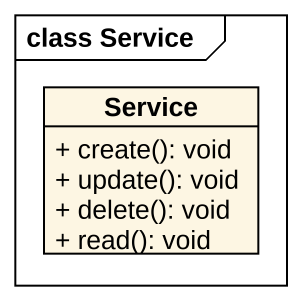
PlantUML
@startuml
mainframe class Service
hide circle
hide empty members
skinparam classAttributeIconSize 0
class Service {
  + create(): void
  + update(): void
  + delete(): void
  + read(): void
}
@enduml
